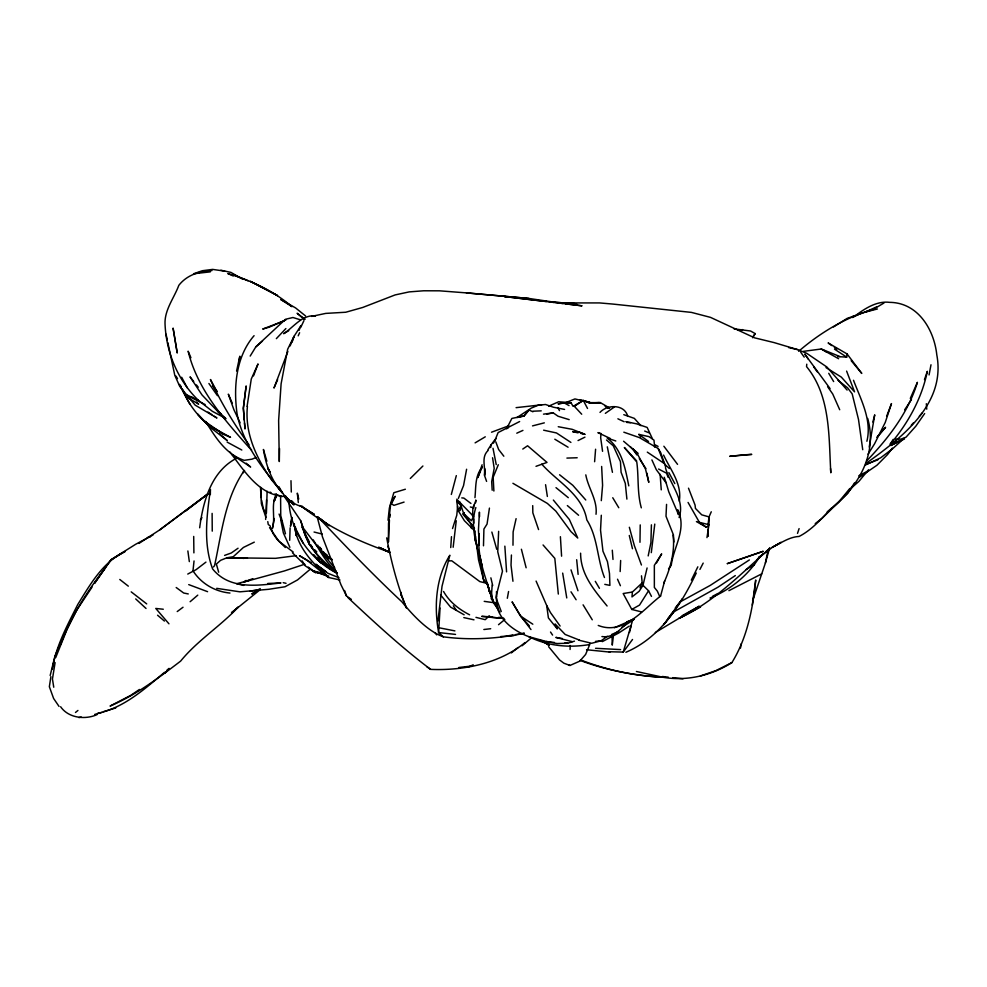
<?xml version="1.0" encoding="UTF-8"?>
<svg xmlns="http://www.w3.org/2000/svg" width="987" height="987" viewBox="0 0 987 987"><rect width="100%" height="100%" fill="white"/><g stroke="black" fill="none" stroke-linecap="round" stroke-linejoin="round"><path stroke-width="1.48" d="M260.506 487.689L261.382 503.691L265.885 517.373M475.154 530.981L475.068 540.086L476.98 545.404M512.981 545.231L513.129 531.894L516.102 518.656M639.971 542.295L640.23 524.911M210.342 494.61L210.416 489.503C206.752 515.831 203.125 543.282 212.6 568.919C229.552 589.93 257.41 585.562 280.974 582.947L267.736 583.477M279.543 448.542L279.296 461.546L278.63 420.45L281.11 383.795L287.649 349.262L294.089 336.246L301.035 325.55L298.987 330.448M483.482 545.799L483.914 529.02L487.047 524.085L489.441 508.095M651.408 524.85L650.914 542.653L648.188 555.915M260.728 487.368L261.061 497.559M679.303 501.199C682.165 483.951 670.469 469.726 663.585 455.081M475.648 502.765L475.734 500.088M289.685 540.333L290.129 527.798M570.067 649.471L570.215 645.51M472.588 516.004L472.896 507.886L476.005 500.446M511.426 555.015L511.019 565.132L512.956 581.257M498.632 531.339L497.744 551.782L502.482 571.128L495.832 597.406L501.26 611.521M620.157 571.559L620.65 560.493M265.639 519.433L266.552 499.903M666.558 504.382L666.003 516.226L673.393 534.806L673.874 542.011M601.305 515.251L600.54 530.167L602.958 551.202L607.449 561.603L609.497 573.496L609.904 585.377L604.797 584.353M440.054 607.98L438.623 632.568L443.323 636.825C470.145 640.403 497.719 638.762 524.171 633.321M267.132 491.279L266.416 513.203M479.226 533.831C476.573 555.977 485.518 577.284 491.958 597.863M589.301 644.597C568.648 648.015 547.612 646.016 528.711 636.615C512.648 630.594 494.771 617.183 496.658 598.097M450.738 547.563L451.478 536.681M492.168 585.094L491.218 598.64L498.521 609.621L496.325 603.205M594.606 461.719L595.593 449.233M641.488 575.816L642.204 582.885L632.371 592.04L631.976 596.913L639.12 591.312L643.006 585.316L647.09 567.957M199.67 527.786C203.063 501.495 211.193 471.268 236.732 458.165M601.293 500.656L602.588 485.296L601.638 466.469M806.761 364.191L806.552 366.633C830.795 396.071 828.722 436.908 830.795 472.785L830.56 468.517M457.635 506.072L456.784 515.251L452.539 528.538M654.776 524.097L651.297 552.634M194.044 560.961L192.983 570.819C201.274 583.625 214.833 591.583 229.971 593.051M388.039 520.235L389.359 508.083L393.813 492.735L405.373 489.231M391.999 502.778L395.133 496.276L390.753 503.247L388.52 523.591L388.409 542.011L389.433 520.223M456.253 520.729L453.156 547.242M837.852 356.615L846.686 357.121L847.056 353.926L828.118 342.945L831.856 345.61M437.957 620.86L442.028 586.266L449.838 555.237C435.6 578.074 434.021 606.647 438.623 632.568L455.538 634.407M613.309 636.825L612.273 645.128L612.039 636.467M708.135 523.776L709.024 516.892L711.269 511.784M752.279 605.08L755.721 579.998C752.933 608.411 747.122 638.133 731.885 662.598C711.565 675.515 686.977 681.4 663.079 677.279C634.888 675.577 606.697 670.42 580.245 660.451M474.957 497.645C476.042 487.467 474.809 475.722 482.125 467.468M632.371 621.094L623.229 652.086L608.917 651.716M389.865 517.324L390.284 514.412M247.083 406.336L251.278 378.996L258.026 363.932L253.511 375.899M291.856 517.398L290.486 526.318L291.881 517.731M706.963 537.619L708.962 524.714L709.024 516.892L701.745 514.844L695.44 508.416L695.082 505.11L688.494 488.183M238.718 363.093L239.829 356.208L236.584 371.063M55.099 662.635L52.447 679.007L53.754 687.211M740.509 648.064L741.212 643.758M866.894 441.263C872.15 420.08 860.824 399.575 853.508 380.279M869.202 447.049L874.741 414.836L872.866 422.066M490.675 447.518L491.193 444.693L495.56 438.857L498.127 432.553L519.631 421.548M466.604 469.244L463.557 485.567L458.35 498.435M507.318 598.282L508.576 591.509M929.063 374.937L931 364.771M50.892 676.675L49.35 686.718L53.619 698.488L59.047 706.433M52.336 669.346C55.84 646.177 67.363 625.264 77.726 604.575C90.162 584.464 102.796 562.047 125.053 551.511L111 559.752L94.592 583.268L105.547 567.55C87.275 591.176 70.99 616.604 60.478 644.696M274.312 518.52L272.313 528.674C275.866 517.496 270.475 505.319 276.261 494.512M475.845 507.552C469.479 527.021 477.276 546.847 481.977 565.835L479.855 555.73M752.587 600.849L765.394 563.046L767.713 551.671M50.164 675.515L54.939 656.158L60.935 642.043M629.484 632.47L631.236 625.548M451.33 494.45L456.315 475.623M598.245 625.437C623.525 635.554 643.043 609.485 660.587 596.049L664.67 580.924M765.394 563.046L769.7 547.637M276.459 494.142L274.25 501.038L276.903 494.635M482.1 464.791L477.856 477.572L482.199 466.839M797.508 533.375L799.1 528.613M292.115 342.033L294.089 336.246L290.141 345.906M924.474 379.625L927.336 371.322C921.796 398.538 907.991 423.324 890.114 444.372L893.21 439.363M886.61 416.329L891.483 403.597L885.253 422.424L874.544 443.854L868.042 454.205M679.093 517.533C685.422 499.891 669.692 483.84 665.448 467.678M55.679 657.638L67.054 629.373L76.863 609.917L92.062 587.08M498.299 464.729L493.167 477.276L493.882 491.02M287.883 351.434L273.979 388.051L277.618 379.711M590.004 643.869L585.612 654.467L579.776 661.154L569.943 665.472L563.873 663.19L559.555 659.945L548.612 646.695M276.829 494.721L273.868 501.532L276.767 495.116M910.298 398.403L917.404 382.327C908.151 412.85 888.325 438.413 866.5 461.077M639.971 587.833L642.204 582.885M298.197 335.839L299.604 332.718M300.838 327.203L303.971 320.578M696.267 573.04C680.857 605.29 659.945 637.762 625.894 652.271M691.344 580.097L697.834 566.834M564.576 409.432L553.362 407.199L545.49 404.497L538.149 405.262L531.339 408.063L517.015 417.526L523.924 416.058L528.995 410.012L532.943 411.789M699.943 569.388L703.188 563.108M643.006 585.316L648.545 590.769L639.527 605.093L631.791 609.435L623.167 593.532L632.371 592.04M656.54 562.874L661.672 553.867L654.344 565.329L654.356 587.45L657.342 591.139L659.698 596.469L660.587 596.049M493.414 443.163L496.054 438.536M752.625 337.764L755.166 333.606L750.576 331.003L734.02 328.856M250.18 356.073L255.818 346.881L285.49 319.282L292.929 317.506L300.492 319.837M865.648 463.717C901.008 438.179 946.188 404.621 936.799 354.864C934.06 329.461 917.984 302.602 889.657 302.355C877.468 300.801 865.981 307.796 856.568 314.816M487.886 449.801L491.193 444.693M710.011 598.048C730.318 589.844 748.245 575.384 759.706 556.668M854.458 482.976L847.808 493.253L830.672 509.304M244.492 470.466L242.901 472.896L244.418 470.626M904.647 409.852L911.457 399.587M200.312 520.063L201.953 517.632M528.995 410.012L523.924 416.058M663.795 583.058C670.395 568.635 675.182 551.03 673.085 535.065M924.659 413.541L915.813 426.211L906.017 437.179L900.897 439.153L895.727 439.104M675.281 607.93L682.449 598.862L663.782 624.648L673.578 611.94L717.968 587.191L735.327 575.581M752.908 336.801L755.166 333.606M244.097 470.787C224.987 498.398 221.581 533.535 214.549 565.674L213.463 566.982M488.047 450.504C480.903 457.289 485.666 466.925 484.358 475.006L486.591 481.385M623.229 652.086L632.519 639.477M461.102 505.85L457.919 510.156L464.383 520.704L473.933 530.118M892.359 448.135L887.547 454.551L876.888 465.296L859.344 477.313M254.078 335.679C235.782 356.751 233.302 387.632 237.151 414.293C242.975 443.595 261.913 467.628 280.419 490.132M104.647 568.315L111.075 559.925M668.532 568.845L671.222 565.391C673.578 546.761 687.26 528.872 677.699 509.81L678.279 514.104M756.869 559.937L759.546 556.631M849.795 488.516L838.703 502.05L822.109 518.261L815.237 523.603M868.548 469.75L858.986 481.311L849.597 489.552M877.677 436.525L885.586 427.272L876.801 437.34M667.891 618.541L673.578 611.94L670.864 614.593M601.947 636.553C613.297 638.33 620.589 628.904 627.905 622.057M911.309 425.212L913.308 422.967M919.304 416.218L922.302 412.85M348.004 597.678C374.604 622.538 401.573 647.484 430.616 669.371C463.236 670.765 499.434 663.671 525.022 642.562M706.556 527.292L708.962 524.714L696.427 521.605L706.556 527.292L699.598 522.691L688.062 502.445M276.348 338.64L285.885 328.548M164.78 673.245L168.937 668.902M410.308 478.473L422.905 466.012M489.021 616.073L485.222 619.688L475.956 617.356M903.981 438.425L892.729 448.641L880.577 457.857L865.365 465.037M833.04 507.145C859.159 485.283 877.48 453.378 867.696 418.426M255.818 346.881L262.493 341.058M164.582 672.258C146.088 687.828 126.99 704.977 103.413 711.898M166.815 670.321L169.048 668.384M259.667 590.09L231.489 612.767L238.336 607.017C220.224 626.387 197.462 640.452 180.633 661.105C158.426 678.044 135.947 695.033 110.075 706.063L130.815 695.341L139.426 689.469M190.121 601.725L197.782 595.136M310.091 569.351L297.519 579.937L284.996 586.771L268.686 589.301L239.903 591.83L216.696 588.351M522.074 645.769L531.179 638.096M827.168 511.883L831.646 508.095C821.739 518.422 812.005 529.834 799.1 536.447C789.106 536.953 780.877 543.183 772.155 547.341L781.038 542.356L772.624 547.193L759.188 557.161L763.593 553.547M498.521 624.709L504.826 619.515M765.789 551.745L769.095 549.031C740.632 573.965 713.712 602.255 678.982 618.393L700.536 606.993M75.468 712.478L77.936 710.455M599.997 412.406C607.19 404.275 624.623 404.028 627.744 416.366M798.668 351.298C820.16 332.755 845.143 317.728 872.434 309.634L852.768 316.358M511.34 652.925L518.052 647.497M464.371 512.685L462.73 513.993L474.204 527.749M208.343 493.574L159.709 529.896L138.933 543.43M185.285 511.328L208.22 493.685L159.709 529.896M205.938 562.121L196.129 569.635L187.752 574.064M177.228 611.558L183.027 607.239M579.085 640.255L591.645 643.277L601.071 640.822L607.35 636.368M605.352 413.343L614.531 406.891M852.583 317.53L859.295 313.952M522.777 449.048L527.589 445.779L547.02 462.422L536.003 466.32M252.783 578.678L243.678 582.083L246.133 580.442M749.367 559.95L710.221 585.414L679.994 601.971M629.237 626.128L618.652 633.049L602.292 641.636M260.235 588.573L251.808 594.014L258.902 589.584L250.13 591.201M833.509 326.919L847.241 318.332L855.063 315.778M574.755 406.015L583.305 400.438L590.226 402.634L600.417 402.659L609.645 408.038M621.748 627.374L633.617 619.836M111 559.752L135.54 544.355L153.071 534.929M508.391 427.679L506.565 428.79L511.858 418.439L523.986 415.934M238.052 548.229L231.254 553.004L224.604 555.397M872.779 309.659L884.007 302.984M475.105 442.867L485.271 436.822M746.16 569.524L754.549 564.601M288.772 330.694L283.602 333.68C293.842 327.141 302.01 314.508 315.507 315.865L312.817 316.284M681.968 615.789L699.289 606.191L655.319 632.531M899.749 440.77L890.743 445.507L904.548 438.894M858.813 475.759L867.77 471.083M712.626 596.247L718.018 593.471M728.924 590.658L761.73 573.854M731.885 662.598L715.933 670.617L700.375 675.996M578.049 440.56L584.933 437.155M254.288 542.147L243.407 547.452L233.265 556.717L226.899 557.791L220.595 560.32L216.363 564.07L218.67 572.213M469.084 666.694L473.192 664.794M302.404 506.269L301.874 506.504C287.97 503.296 280.789 490.255 271.931 480.348C256.731 458.733 244.566 433.453 247.429 406.311M876.703 306.834L864.809 312.225L877.406 308.98M516.781 433.194L522.937 430.394M548.649 406.188L558.691 401.758L571.004 402.708L573.089 406.36M614.383 627.757L634.394 618.923L626.72 621.872M611.595 634.518L618.652 631.446M491.526 432.207L508.848 425.767M489.7 616.172L487.578 617.072L502.346 618.195M284.219 320.812L262.715 329.066L269.352 327.116L286.008 319.85M256.052 457.512L252.006 459.165L244.184 460.337C225.912 454.39 215.141 437.031 205.678 421.474M564.663 403.066L574.928 398.933L590.226 402.634L580.072 399.76M866.771 464.075L877.862 459.831M304.712 564.219L284.256 570.979L243.678 582.083M404.078 502.087L393.887 505.369L390.753 503.247M546.44 641.427L556.964 643.536L567.648 643.24L574.471 641.155M102.932 711.812L115.75 707.963M94.678 714.44L102.031 712.33L97.787 713.305M97.084 714.613C85.067 720.029 68.374 718.03 60.639 706.754M250.155 580.134L236.609 583.736L243.752 585.414M147.668 537.483L150.369 536.792M532.524 425.89L544.318 422.855M78.972 717.598L81.292 717.056M311.547 316.408L325.735 313.397L345.758 312.237L362.722 307.463L395.108 294.928L409.186 291.893L423.633 290.783L439.474 290.82L466.419 292.892L528.896 298.456L554.916 302.281L576.47 303.811L554.916 302.281M546.687 414.108L553.251 412.899L558.074 416.243L569.191 419.635M211.934 270.611C199.177 271.289 186.987 274.929 178.82 285.342C174.119 298 164.558 309.77 165.026 323.724C166.124 352.236 177.771 380.402 198.399 400.327L187.209 395.059M508.28 635.764L512.611 635.073M515.498 634.604L524.171 633.222M564.305 402.955L558.272 403.819L564.305 402.955L569.03 405.583M803.443 351.347L821.258 349.003L839.962 356.554M296.236 555.669L275.521 558.334L226.899 557.791L242.062 557.803M543.504 414.145L553.251 412.899M483.852 629.521L490.699 628.719M458.832 667.508L472.131 665.954M566.427 403.227L571.004 402.708M516.09 407.656L541.727 404.793M738.103 330.102L742.619 329.621M595.519 641.353L601.071 640.822M893.013 441.806L898.602 441.337M245.96 558.099L242.987 558.346L247.478 558.111M500.68 636.566L513.98 635.591M448.678 560.949L451.725 560.776L479.83 581.602L487.084 583.391M533.005 411.209L541.221 410.851M229.638 451.75C244.394 470.688 259.396 496.473 286.39 496.486M566.908 458.091L577.185 457.758M620.576 649.594L595.568 648.299M565.206 302.935L599.565 302.923L612.841 304.07L691.443 312.398L710.529 317.382L754.586 337.838L774.141 342.6L797.508 349.583L806.65 353.272L826.946 367.065L847.093 390.062M210.305 271.857L193.538 273.757L202.347 270.722L212.624 269.402L224.703 271.129M492.439 616.875L481.73 616.369L504.098 618.454M554.349 642.438L548.427 642.093L528.699 636.652M564.7 643.068L567.648 643.24M322.564 573.052L315.47 572.571L312.558 570.782L319.554 572.485M626.683 422.424L630.459 422.695M528.896 298.456L466.419 292.892M588.548 402.918L591.361 403.177M461.768 497.892L463.853 498.077L470.935 503.456M586.562 649.742L610.015 652.111M163.287 609.238L155.773 608.448L168.95 623.809M662.339 676.502L668.248 677.156M672.69 677.65L683.041 678.797M546.342 301.504L504.135 296.507L582.046 305.822L565.748 303.836M549.364 301.862L553.88 302.392M558.334 302.935L562.775 303.478M484.21 601.354L495.671 602.946M193.02 397.551L190.269 397.082L205.148 404.559M562.257 638.503L555.854 637.405L572.25 641.649M558.247 426.717L572.078 429.296L584.835 434.305L580.788 433.429M312.558 570.782L328.794 576.1M498.793 617.294L503.037 618.109M438.499 627.67L454.896 630.89M188.27 593.94L183.681 593.014L176.192 587.512M625.795 421.622L636.541 423.818L647.151 427.42L652.407 438.721M220.878 270.228L230.921 272.4L242.617 279.173M578.086 432.849L572.682 431.677L579.764 432.306L584.835 434.305M543.627 430.184L556.483 432.96L570.905 442.423M636.405 671.493L663.079 677.279C634.888 676.046 606.906 670.099 580.59 659.933M463.816 617.603L473.994 619.824M339.947 579.974L328.338 577.432L307.636 560.752L299.48 555.669L311.201 562.652M788.625 347.56L797.508 349.583M640.748 436.834L638.897 434.403L649.039 436.661L653.986 440.14L654.64 447.074M283.232 582.663L286.045 583.305M314.051 532.03L322.268 534.078M631.791 609.435L641.587 611.94M470.318 506.973L473.896 507.886L473.686 505.319M318.11 517.163C345.413 546.008 372.889 574.718 401.931 601.848C412.714 615.049 427.667 631.224 443.323 636.825M615.789 440.979L607.276 438.08C622.057 449.554 625.277 468.529 628.781 485.863M623.833 432.183L639.329 437.574L658.156 448.48L660.747 452.737L665.633 466.888M623.796 414.676L634.32 418.365L640.896 425.681M317.209 572.435L325.821 575.532M188.727 584.612L207.591 591.682M274.966 493.956L281.986 496.634M579.369 640.082L565.193 634.481L555.076 623.932L557.285 628.916L548.402 617.936L546.712 605.574L536.089 581.084M338.973 577.728L327.931 573.287L315.754 564.219L326.043 571.658M644.671 431.048L649.051 432.849M232.944 274.546L248.045 280.839M213.278 427.877L223.926 434.527L230.526 437.34L213.661 428.062C199.214 419.006 188.825 404.892 182.262 389.322M269.982 492.106L271.03 492.587M233.253 276.002L227.824 273.547C250.957 280.431 273.559 290.832 291.942 306.661L280.789 299.493L295.557 307.907L305.6 315.976M617.887 418.796L624.166 421.745M389.766 552.412L381.537 548.538M610.176 438.425L597.912 432.627L600.972 433.503L600.676 437.734L602.563 451.306M380.488 548.007L389.927 552.473M378.7 547.119L389.939 552.313C358.54 541.444 328.066 527.218 301.874 506.504L314.335 514.424L299.727 505.517M605.117 406.237L609.041 408.26L605.919 406.656M464.137 614.802L450.59 607.104L440.584 594.939M655.306 444.952L658.07 446.383M838.605 358.725L821.258 349.003M826.008 367.583L841.294 377.083L854.557 391.851L846.612 371.1M658.588 469.035L666.546 473.205L668.137 477.338M226.072 418.636L212.378 411.32L198.424 400.34M227.133 442.102L241.803 450.035M337.11 573.311C310.535 559.876 290.474 531.783 288.957 501.791M540.679 640.353L548.994 645.116M647.312 452.132L664.078 463.384L658.156 448.48M329.609 567.463L322.552 562.849L329.374 568.265L336.752 572.534M319.307 558.26L329.374 568.265L336.123 572.213M512.919 483.297L547.378 503.432L555.866 511.143L570.955 531.623L577.753 538.051L569.363 519.532L553.349 500.051M469.602 614.815C459.066 609.374 449.443 602.008 443.545 591.472M554.817 439.215L568.08 447.222M329.374 568.265L337.246 573.065M568.734 664.732L569.943 665.472M822.714 349.657L826.292 351.903M223.926 434.527L204.075 420.931L206.517 423.324L197.647 414.121L209.602 426.853L227.281 440.621L219.521 433.638M834.508 349.151L846.686 357.121M331.953 569.005L334.309 570.548M207.949 412.072L211.798 414.614M214.364 416.304L216.93 417.994L195.093 405.077L179.757 386.41L174.81 375.356L167.815 342.575M326.327 565.958L328.696 567.525M530.981 629.558L520.198 615.407L512.08 601.848L520.63 616.159L532.82 624.203M232.303 454.797L250.649 467.024L246.158 463.187M293.213 552.054L278.877 541.258L269.562 527.613M331.768 559.876L327.98 557.26L316.124 544.91L303.083 527.823L300.603 520.581L283.8 495.708M426.89 666.78L430.616 669.371M317.197 516.978L322.502 537.014L340.947 584.686L346.462 595.938L351.36 599.405M834.36 347.387L836.853 349.164M304.736 319.22L302.293 317.481L304.601 319.146M638.897 434.403L648.533 441.473M456.747 501.001L461.398 506.195L460.09 510.563L457.919 510.156L456.747 501.001L459.843 503.259M304.724 319.146L297.124 313.249L302.688 318.048M308.228 567.106L315.47 572.571L305.18 565.798L302.121 560.85M317.641 516.917L329.214 525.738L320.38 518.718M131.209 591.867L146.705 603.896M543.035 640.773L548.957 645.486M119.785 579.468L128.322 586.155M838.012 380.279L847.549 387.792L852.176 393.875L858.493 419.438L862.737 449.714M559.592 474.772L572.805 485.296L585.772 499.99M326.685 555.113L324.439 553.275L327.277 555.915L325.352 553.719M328.942 556.952L332.311 559.691M556.002 487.652L568.29 497.682M270.315 526.12L268.242 524.418L267.785 521.617M225.024 417.723L218.46 412.184L202.014 394.948L190.035 376.861L193.686 381.463M623.599 441.238L638.009 453.502L632.679 448.678L636.825 454.921M157.562 615.222L164.422 621.057M606.499 440.029L613.272 445.816L620.453 461.657L621.082 472.255L625.302 483.346L626.893 499.114M567.352 505.566L578.592 515.263M221.088 414.145L217.621 411.123L225.233 418.784M456.71 499.2L473.489 516.312L471.441 520.741L463.693 513.61L459.732 501.828M336.826 572.793C323.354 561.369 309.054 548.994 303.836 531.438L309.499 542.221M336.012 570.979C325.994 562.676 319.936 550.795 313.249 539.864M291.671 501.26L293.682 503.074L291.683 500.915M320.504 561.603L322.761 563.626M304.823 564.971L292.411 552.745M669.346 468.517L665.127 464.618L662.622 460.756M135.712 598.936L146.027 608.461M284.404 495.93L294.003 504.888L285.231 496.449M196.499 402.054L198.646 404.127L189.442 398.736L184.211 393.492L179.313 384.387L181.09 386.472M541.777 464.161C557.618 482.038 582.416 494.364 586.821 519.915C597.863 537.224 597.036 558.667 604.463 577.506M251.611 450.035L249.477 447.938C224.049 419.5 197.351 389.199 188.135 351.187L190.923 357.738M285.342 547.514L276.866 539.112L273.325 533.967L270.389 527.243M312.546 547.588L309.35 544.343L302.133 526.996L309.35 544.343L320.479 559.419M314.68 549.747L316.815 551.906M334.692 567.907L320.985 551.511L317.666 545.12M316.889 558.642L320.935 562.874L318.937 560.579M630.249 446.667L637.738 454.575L645.461 468.924L648.804 482.372L646.867 473.143M581.713 414.219L573.953 405.891L583.305 400.438L587.524 408.458M636.627 460.88L624.339 447.506L636.763 461.941C638.86 477.165 637.047 492.809 641.316 507.836M520.63 616.159L529.328 625.857M543.06 544.972L554.817 558.371L558.321 594.063M321.503 549.34L319.578 547.156L321.466 549.488M313.755 554.669L320.368 562.368L316.839 557.569M851.189 360.687L861.774 373.431L847.056 353.926M678.55 514.72L668.754 491.748L666.102 482.803L656.306 469.676L651.901 459.905M474.488 528.699L463.693 513.61M323.354 551.819L329.016 558.802L326.796 555.064M196.425 384.918L198.251 387.212M503.839 456.216L498.645 449.517L495.819 441.868M486.246 582.898L483.408 579.184L479.62 555.829M607.091 605.993C594.433 590.423 580.566 574.533 580.603 553.189M435.242 632.951L436.686 634.863M663.869 446.235L677.551 464.346M217.091 391.642L212.526 385.448L216.659 391.308M560.098 626.042L550.524 612.668L546.712 605.574M249.057 444.816C234.178 424.336 220.854 402.622 210.441 379.526L216.782 391.185M830.079 388.607L804.812 354.16L808.353 359.194M800.691 352.162L804.208 357.134M813.658 366.757L817.199 371.791M208.911 383.499L217.436 395.651M827.587 386.645L832.732 394.01L839.703 409.728M550.524 632.038L552.572 635.085M639.305 458.659L645.942 468.64M486.788 583.194L494.29 603.773L499.903 612.335M570.992 591.805L576.112 599.751M453.354 605.796L455.994 609.892M583.083 604.846L592.262 619.799M612.754 497.744L618.775 507.737M270.142 472.131L267.785 468.196L270.006 472.07M278.79 486.566L282.714 493.13C271.487 481.125 266.083 465.42 263.418 449.48L266.86 461.213M320.787 568.66L328.338 577.432C312.558 563.293 295.89 545.897 294.299 523.641M828.735 373.308L833.657 381.574M176.007 376.109L177.512 378.626M595.297 581.343L599.43 588.314M557.729 407.569L559.493 410.641M303.293 543.381L293.793 525.059M232.34 403.375L228.33 394.146L233.857 409.605L240.125 422.818M668.865 472.576L674.812 483.593M181.67 377.256L187.259 387.842M310.917 544.91L312.324 547.6M648.545 590.769L651.482 596.395M182.151 389.063L189.862 404.176M265.232 512.438L263.295 508.552L261.617 500.31M289.882 547.316L283.38 532.98L280.703 519.581M617.529 579.221L620.416 585.723M489.318 591.25L494.29 603.773M400.845 594.334L406.397 607.93C397.44 585.439 391.173 561.615 386.707 537.866M641.439 564.996L634.394 545.737L629.336 527.268M387.78 546.304L389.371 550.475M279.074 514.067L281.702 521.05M470.663 526.096L471.552 528.514M344.562 590.485L346.462 595.938M300.603 520.581L303.083 527.823M538.569 529.575L532.844 512.845L532.709 505.628M664.251 477.289L666.102 482.803M571.017 569.869L577.963 590.757M491.859 532.055L496.745 549.303M487.245 583.231L489.527 591.731L487.43 583.601M285.465 533.844L280.752 515.584L280.592 496.584M521.395 549.241L526.133 567.784M484 581.503L478.535 559.863L475.537 536.175M496.239 464.581L493.007 448.308M585.797 474.87C588.252 488.306 597.628 500.051 596.025 514.276M607.313 446.827L612.446 472.317M629.287 535.485L632.47 548.735M490.86 577.839L492.698 585.538M298.728 499.04L297.321 493.155L298.308 502.543M479.3 545.243L478.448 530.167L479.411 512.142L479.571 516.522M491.144 592.582L491.97 596.469M166.05 334.186L167.222 339.775M566.76 597.937L562.676 573.102M294.965 527.095L296.322 535.707L295.434 527.083M492.562 457.746L494.203 468.356L491.686 481.681L492.192 490.218M545.564 484.716L547.353 496.449M400.821 592.299L401.228 595.26M187.863 550.956L189.331 561.603M576.679 559.715L578.111 574.385M707.728 529.316L708.358 536.311M244.295 420.08L243.345 408.211L246.108 386.201L243.345 408.211L244.998 428.975L244.529 423.041M926.337 403.72L926.744 409.149M612.298 550.215L613.001 559.444M660.13 474.352L661.253 489.86M504.85 546.144L506.578 571.88M473.661 519.063L473.92 523.172M560.394 536.694L561.591 556.174M496.449 591.669L496.732 596.814M290.98 480.694L291.301 492.032M484.913 468.8L485.036 474.944M193.699 536.434L193.896 552.88M212.119 513.388L212.242 531.142M763.05 551.351L727.345 563.626L763.05 551.351M743.421 454.884L729.677 456.339L751.761 454.39L743.421 454.884M598.406 402.573L590.497 402.992L600.417 402.659L598.406 402.573M264.405 288.636L250.414 281.332L277.557 295.594L264.405 288.636M177.179 352.766L173.12 328.326L177.179 352.766"/></g></svg>
